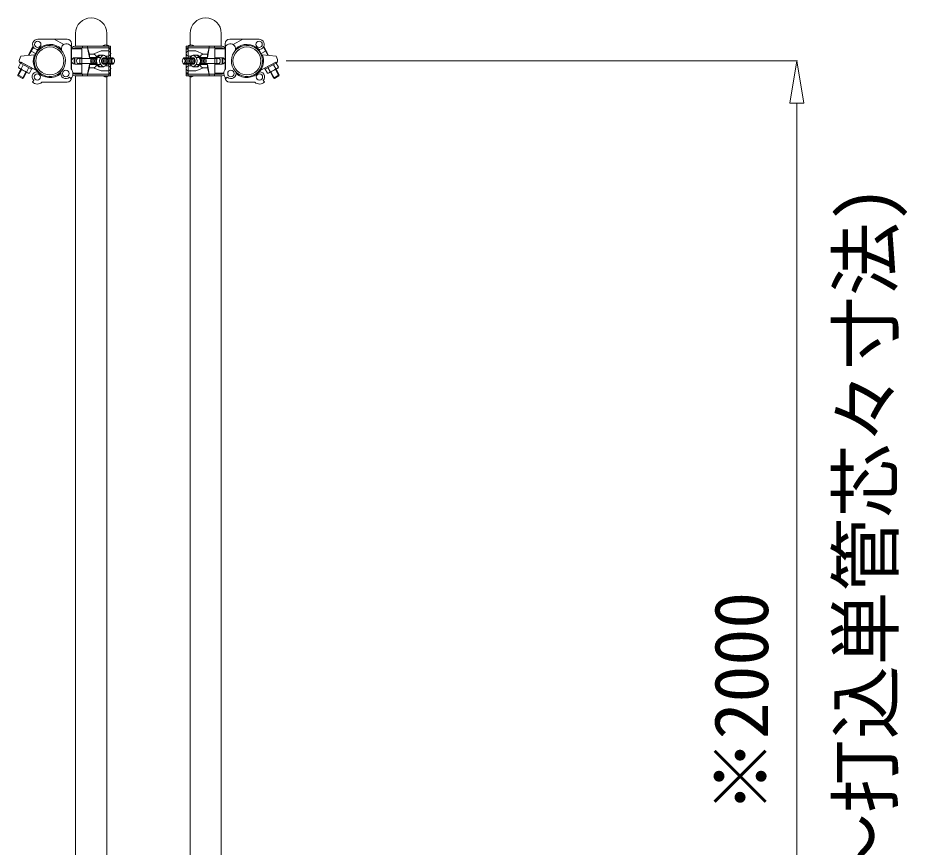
# Model space of a CAD drawing. Units: millimetres, scale not verified. Extents: x -12090 to 12090, y -18325 to 18325.
# Drawn here: x 1196 to 2583, y -4501 to -3208 of the extents above; entities that cross this region are included whole.
import ezdxf
from ezdxf.enums import TextEntityAlignment as Align

# ---------------------------------------------------------------- set-up
doc = ezdxf.new("R2010")
doc.units = ezdxf.units.MM
doc.header["$LTSCALE"] = 90
doc.layers.add('0-B_寸法', color=134, linetype='Continuous', lineweight=18)
doc.layers.add('0-F_単管ｸﾗﾝﾌﾟ', color=134, linetype='Continuous', lineweight=18)
doc.styles.add('ＭＳ ゴシック', font='')
doc.styles.get('ＭＳ ゴシック').set_extended_font_data('MS Gothic')

msp = doc.modelspace()

# ---------------------------------------------------------------- linework, layer by layer
at = {"layer": '0-B_寸法'}
for p, q in [((1614.79, -3275), (2411.81, -3275)), ((2399.8, -3341.01), (2410.8, -3275)), ((2410.8, -3275), (2421.81, -3341.01)), ((2399.8, -3341.01), (2421.81, -3341.01)), ((2410.8, -3341.01), (2410.8, -5209))]:
    msp.add_line(p, q, dxfattribs=at)
at = {"layer": '0-F_単管ｸﾗﾝﾌﾟ'}
for p, q in [((1272.99, -3241.11), (1227.24, -3241.11)), ((1267.87, -3249.27), (1252.72, -3241.17)), ((1286.18, -3252.01), (1286.18, -3232)), ((1334.78, -3232), (1334.78, -3250.17)), ((1464.83, -3232), (1464.83, -3250.17)), ((1513.43, -3252.01), (1513.43, -3232)), ((1526.62, -3241.11), (1572.37, -3241.11)), ((1531.75, -3249.27), (1546.89, -3241.17)), ((1219.9, -3252.26), (1212.38, -3266.32)), ((1220.46, -3253.33), (1213.57, -3266.22)), ((1222.91, -3265.72), (1227.52, -3257.1)), ((1223.07, -3267.54), (1228.72, -3256.97)), ((1279.47, -3287.31), (1279.47, -3252.96)), ((1279.99, -3287.96), (1279.99, -3248.11)), ((1280.09, -3256), (1295.98, -3256)), ((1284.98, -3252.01), (1340.98, -3252.01)), ((1284.98, -3254.5), (1340.98, -3254.5)), ((1295.98, -3256), (1295.98, -3294)), ((1296.98, -3254.5), (1296.98, -3252.01)), ((1304.98, -3254.5), (1304.98, -3252.01)), ((1307.86, -3264.5), (1304.98, -3254.5)), ((1337.97, -3256.51), (1340.98, -3256.51)), ((1337.98, -3255.5), (1340.98, -3255.5)), ((1337.99, -3252.01), (1337.99, -3270.01)), ((1340.98, -3252.01), (1340.98, -3270.01)), ((1514.63, -3252.01), (1458.63, -3252.01)), ((1458.63, -3252.01), (1458.63, -3270.01)), ((1514.63, -3254.5), (1458.63, -3254.5)), ((1461.64, -3255.5), (1458.63, -3255.5)), ((1461.64, -3256.51), (1458.63, -3256.51)), ((1461.63, -3252.01), (1461.63, -3270.01)), ((1491.75, -3264.5), (1494.63, -3254.5)), ((1494.63, -3254.5), (1494.63, -3252.01)), ((1502.63, -3254.5), (1502.63, -3252.01)), ((1519.52, -3256), (1503.63, -3256)), ((1503.63, -3256), (1503.63, -3294)), ((1519.63, -3287.96), (1519.63, -3248.11)), ((1520.14, -3287.31), (1520.14, -3252.96)), ((1576.54, -3267.54), (1570.89, -3256.97)), ((1576.7, -3265.72), (1572.09, -3257.1)), ((1579.15, -3253.33), (1586.04, -3266.22)), ((1579.71, -3252.26), (1587.23, -3266.32)), ((1215.4, -3260.66), (1216.93, -3259.71)), ((1216.14, -3259.29), (1224.96, -3264)), ((1222.23, -3265.46), (1223.63, -3265.99)), ((1224.22, -3265.38), (1224.17, -3263.58)), ((1283.99, -3270.11), (1283.99, -3279.9)), ((1284.98, -3270.01), (1295.98, -3270.01)), ((1284.98, -3270.01), (1284.98, -3280)), ((1289.27, -3271), (1318.53, -3271)), ((1292.99, -3270.01), (1292.99, -3280)), ((1307.86, -3269.5), (1319.28, -3269.5)), ((1311.84, -3270.01), (1318.99, -3270.01)), ((1325.99, -3259.43), (1313.87, -3264.5)), ((1320.48, -3269.5), (1325.47, -3269.5)), ((1322.75, -3266), (1330, -3266)), ((1325.99, -3259.43), (1336.99, -3259.43)), ((1328.09, -3271), (1343, -3271)), ((1329.04, -3270.01), (1343.84, -3270.01)), ((1332.57, -3267.43), (1336.99, -3267.43)), ((1344.6, -3270.25), (1343.84, -3270.01)), ((1455.01, -3270.25), (1455.78, -3270.01)), ((1470.57, -3270.01), (1455.78, -3270.01)), ((1471.52, -3271), (1456.62, -3271)), ((1473.63, -3259.43), (1462.63, -3259.43)), ((1467.05, -3267.43), (1462.63, -3267.43)), ((1476.87, -3266), (1469.61, -3266)), ((1473.63, -3259.43), (1485.75, -3264.5)), ((1479.14, -3269.5), (1474.14, -3269.5)), ((1491.75, -3269.5), (1480.33, -3269.5)), ((1487.77, -3270.01), (1480.62, -3270.01)), ((1510.34, -3271), (1481.08, -3271)), ((1514.63, -3270.01), (1503.63, -3270.01)), ((1506.63, -3270.01), (1506.63, -3280)), ((1514.63, -3270.01), (1514.63, -3280)), ((1515.63, -3270.11), (1515.63, -3279.9)), ((1583.47, -3259.29), (1574.65, -3264)), ((1575.39, -3265.38), (1575.45, -3263.58)), ((1577.38, -3265.46), (1575.98, -3265.99)), ((1584.21, -3260.66), (1582.68, -3259.71)), ((1201.19, -3276.65), (1199.89, -3277.95)), ((1200.41, -3278.5), (1201.36, -3276.74)), ((1217.72, -3287.75), (1200.41, -3278.5)), ((1201.19, -3276.65), (1224.66, -3289.19)), ((1218.66, -3285.99), (1201.36, -3276.74)), ((1204.74, -3280.82), (1201.39, -3287.07)), ((1213.39, -3285.44), (1210.05, -3291.7)), ((1218.66, -3285.99), (1217.72, -3287.75)), ((1284.98, -3280), (1295.98, -3280)), ((1289.27, -3279.01), (1318.53, -3279.01)), ((1307.86, -3285.5), (1304.98, -3295.5)), ((1307.86, -3280.5), (1319.28, -3280.5)), ((1311.84, -3280), (1318.99, -3280)), ((1325.99, -3290.57), (1313.87, -3285.5)), ((1320.48, -3280.5), (1325.47, -3280.5)), ((1322.75, -3284), (1330, -3284)), ((1328.09, -3279.01), (1343, -3279.01)), ((1329.04, -3280), (1343.84, -3280)), ((1332.57, -3282.57), (1336.99, -3282.57)), ((1337.99, -3298.01), (1337.99, -3280)), ((1340.98, -3280), (1340.98, -3298.01)), ((1344.6, -3279.75), (1343.84, -3280)), ((1455.01, -3279.75), (1455.78, -3280)), ((1470.57, -3280), (1455.78, -3280)), ((1471.52, -3279.01), (1456.62, -3279.01)), ((1458.63, -3280), (1458.63, -3298.01)), ((1461.63, -3298.01), (1461.63, -3280)), ((1467.05, -3282.57), (1462.63, -3282.57)), ((1476.87, -3284), (1469.61, -3284)), ((1473.63, -3290.57), (1485.75, -3285.5)), ((1479.14, -3280.5), (1474.14, -3280.5)), ((1491.75, -3280.5), (1480.33, -3280.5)), ((1487.77, -3280), (1480.62, -3280)), ((1510.34, -3279.01), (1481.08, -3279.01)), ((1491.75, -3285.5), (1494.63, -3295.5)), ((1514.63, -3280), (1503.63, -3280)), ((1598.43, -3276.65), (1574.96, -3289.19)), ((1580.95, -3285.99), (1598.26, -3276.74)), ((1580.95, -3285.99), (1581.89, -3287.75)), ((1599.2, -3278.5), (1581.89, -3287.75)), ((1586.22, -3285.44), (1589.57, -3291.7)), ((1594.87, -3280.82), (1598.22, -3287.07)), ((1599.2, -3278.5), (1598.26, -3276.74)), ((1598.43, -3276.65), (1599.72, -3277.95)), ((1200.88, -3287.83), (1196.2, -3296.57)), ((1205.02, -3301.29), (1196.2, -3296.57)), ((1201.76, -3288.29), (1196.38, -3298.37)), ((1198.02, -3286.29), (1212.57, -3294.07)), ((1208.82, -3292.07), (1203.43, -3302.14)), ((1209.7, -3292.54), (1205.02, -3301.29)), ((1282.14, -3294), (1295.98, -3294)), ((1284.98, -3295.5), (1340.98, -3295.5)), ((1284.98, -3298.01), (1340.98, -3298.01)), ((1286.18, -5220.5), (1286.18, -3298.01)), ((1295.98, -3294), (1294.4, -3295.5)), ((1296.98, -3298.01), (1296.98, -3295.5)), ((1304.98, -3298.01), (1304.98, -3295.5)), ((1325.99, -3290.57), (1336.99, -3290.57)), ((1334.78, -3299.83), (1334.78, -5220.5)), ((1337.97, -3293.5), (1340.98, -3293.5)), ((1337.98, -3294.5), (1340.98, -3294.5)), ((1461.64, -3293.5), (1458.63, -3293.5)), ((1461.64, -3294.5), (1458.63, -3294.5)), ((1514.63, -3295.5), (1458.63, -3295.5)), ((1514.63, -3298.01), (1458.63, -3298.01)), ((1473.63, -3290.57), (1462.63, -3290.57)), ((1494.63, -3298.01), (1494.63, -3295.5)), ((1502.63, -3298.01), (1502.63, -3295.5)), ((1517.47, -3294), (1503.63, -3294)), ((1503.63, -3294), (1505.21, -3295.5)), ((1513.43, -5249), (1513.43, -3298.01)), ((1601.6, -3286.29), (1587.04, -3294.07)), ((1589.91, -3292.54), (1594.59, -3301.29)), ((1590.8, -3292.07), (1596.19, -3302.14)), ((1594.59, -3301.29), (1603.41, -3296.57)), ((1597.85, -3288.29), (1603.23, -3298.37)), ((1598.73, -3287.83), (1603.41, -3296.57)), ((1203.43, -3302.14), (1205.02, -3301.29)), ((1218.89, -3307.72), (1221.02, -3305.6)), ((1272.99, -3308.27), (1233.88, -3308.27)), ((1278.91, -3302.31), (1276.79, -3300.18)), ((1520.7, -3302.31), (1522.82, -3300.18)), ((1526.62, -3308.27), (1565.73, -3308.27)), ((1580.72, -3307.72), (1578.6, -3305.6)), ((1596.19, -3302.14), (1594.59, -3301.29))]:
    msp.add_line(p, q, dxfattribs=at)
for points in [[(1304.98, -3254.5), (1307.86, -3269.5), (1307.86, -3264.5), (1313.87, -3264.5)], [(1494.63, -3254.5), (1491.75, -3269.5), (1491.75, -3264.5), (1485.75, -3264.5)], [(1198.78, -3272.75), (1200.76, -3267.34), (1222.23, -3265.46)], [(1600.83, -3272.75), (1598.85, -3267.34), (1577.38, -3265.46)], [(1200.41, -3278.5), (1197.06, -3284.76), (1198.02, -3286.29)], [(1304.98, -3295.5), (1307.86, -3280.5), (1307.86, -3285.5), (1313.87, -3285.5)], [(1494.63, -3295.5), (1491.75, -3280.5), (1491.75, -3285.5), (1485.75, -3285.5)], [(1599.2, -3278.5), (1602.55, -3284.76), (1601.6, -3286.29)], [(1203.43, -3302.14), (1196.38, -3298.37), (1196.2, -3296.57)], [(1217.72, -3287.75), (1214.37, -3294.02), (1212.57, -3294.07)], [(1464.83, -3299.83), (1464.83, -5250.99), (1500.62, -5250.99)], [(1581.89, -3287.75), (1585.24, -3294.02), (1587.04, -3294.07)], [(1596.19, -3302.14), (1603.23, -3298.37), (1603.41, -3296.57)]]:
    msp.add_lwpolyline(points, dxfattribs=at)
for centre, radius in [((1227.26, -3249.11), 5), ((1572.35, -3249.11), 5), ((1246.19, -3275), 21.8), ((1553.42, -3275), 21.8), ((1226.69, -3299.96), 5), ((1271.15, -3294.51), 5), ((1528.46, -3294.51), 5), ((1572.93, -3299.96), 5)]:
    msp.add_circle(centre, radius, dxfattribs=at)
for centre, radius, start, end in [((1310.48, -3232), 24.3, 0, 180), ((1489.13, -3232), 24.3, 0, 180), ((1227.26, -3249.11), 8, 89.555, 294.53), ((1272.99, -3248.11), 7, 0, 90), ((1526.62, -3248.11), 7, 90, 180), ((1572.35, -3249.11), 8, 245.47, 90.445), ((1246.19, -3275), 24.3, 158.23, 141.61), ((1246.2, -3275), 25.8, 46.062, 136.061), ((1272.1, -3256.07), 8, 22.798, 204.53), ((1284.98, -3257), 5, 90, 180), ((1284.98, -3257), 2.5, 90, 156.42182), ((1333.41, -3256.26), 6.25, 43.038, 136.962), ((1466.2, -3256.26), 6.25, 43.038, 136.962), ((1514.63, -3257), 5, 0, 90), ((1514.63, -3257), 2.5, 23.57818, 90), ((1527.53, -3256.07), 8, 335.47, 157.202), ((1553.42, -3275), 24.3, 38.39, 21.77), ((1553.42, -3275), 25.8, 43.939, 133.938), ((1246.19, -3275), 25.8, 158.301, 221.08), ((1284.98, -3275), 5, 90, 270), ((1293.74, -3275), 6, 138.19, 221.81), ((1293.74, -3275), 6, 123.557, 123.564), ((1316.74, -3275), 7, 134.415, 225.585), ((1318.74, -3275), 7, 134.415, 225.585), ((1320.74, -3275), 7, 134.415, 225.585), ((1313.87, -3269.5), 5, 0, 90), ((1322.74, -3275), 7, 134.415, 225.585), ((1328.35, -3275), 10.6, 121.891, 238.109), ((1328.35, -3275), 9.6, 110.364, 249.636), ((1333.34, -3275), 9.6, 110.364, 249.636), ((1333.34, -3275), 6.6, 130.749, 229.251), ((1334.74, -3275), 7, 134.415, 225.585), ((1336.74, -3275), 7, 134.415, 225.585), ((1326.66, -3275), 9.6, 31.388, 69.636), ((1338.74, -3275), 7, 134.415, 225.585), ((1340.74, -3275), 7, 134.415, 225.585), ((1342.74, -3275), 7, 134.415, 225.585), ((1336.99, -3263.44), 4, 270, 90), ((1344.73, -3275), 7, 134.415, 225.585), ((1346.74, -3275), 7, 134.415, 225.585), ((1348.74, -3275), 7, 134.415, 225.585), ((1349.74, -3275), 7, 137.22, 222.78), ((1340.94, -3275), 6, 307.592, 52.408), ((1458.67, -3275), 6, 127.592, 232.408), ((1449.87, -3275), 7, 317.22, 42.78), ((1450.87, -3275), 7, 314.415, 45.585), ((1452.88, -3275), 7, 314.415, 45.585), ((1462.63, -3263.44), 4, 90, 270), ((1454.88, -3275), 7, 314.415, 45.585), ((1456.88, -3275), 7, 314.415, 45.585), ((1458.87, -3275), 7, 314.415, 45.585), ((1472.95, -3275), 9.6, 110.364, 148.612), ((1460.87, -3275), 7, 314.415, 45.585), ((1462.88, -3275), 7, 314.415, 45.585), ((1466.27, -3275), 9.6, 290.364, 69.636), ((1464.88, -3275), 7, 314.415, 45.585), ((1466.27, -3275), 6.6, 310.749, 49.251), ((1471.27, -3275), 9.6, 290.364, 69.636), ((1471.27, -3275), 10.6, 301.891, 58.109), ((1485.75, -3269.5), 5, 90, 180), ((1476.87, -3275), 7, 314.415, 45.585), ((1478.87, -3275), 7, 314.415, 45.585), ((1480.88, -3275), 7, 314.415, 45.585), ((1482.88, -3275), 7, 314.415, 45.585), ((1505.88, -3275), 6, 56.436, 56.443), ((1505.88, -3275), 6, 318.19, 41.81), ((1514.63, -3275), 5, 270, 90), ((1553.42, -3275), 25.8, 318.92, 21.699), ((1200.91, -3282.75), 4.35, 207.478, 276.246), ((1203.48, -3274.47), 5, 159.862, 224.13), ((1293.74, -3275), 6, 236.443, 236.462), ((1313.87, -3280.5), 5, 270, 0), ((1326.66, -3275), 9.6, 290.364, 328.612), ((1336.99, -3286.57), 4, 270, 90), ((1462.63, -3286.57), 4, 90, 270), ((1472.95, -3275), 9.6, 211.388, 249.636), ((1485.75, -3280.5), 5, 180, 270), ((1505.88, -3275), 6, 303.538, 303.557), ((1598.7, -3282.75), 4.35, 263.754, 332.522), ((1596.14, -3274.47), 5, 315.87, 20.138), ((1213.02, -3275.73), 16.25, 224.274, 259.45), ((1213.9, -3289.7), 4.35, 207.478, 276.246), ((1226.69, -3299.96), 8, 71.788, 224.862), ((1246.2, -3275), 25.8, 221.076, 311.075), ((1271.15, -3294.51), 8, 161.788, 314.862), ((1271.15, -3294.51), 11, 314.862, 40.876), ((1284.98, -3293), 5, 231.65819, 270), ((1284.98, -3293), 2.5, 203.57818, 270), ((1333.41, -3293.74), 6.25, 223.038, 316.962), ((1466.2, -3293.74), 6.25, 223.038, 316.962), ((1514.63, -3293), 2.5, 270, 336.42182), ((1514.63, -3293), 5, 270, 308.34181), ((1528.46, -3294.51), 11, 139.124, 225.138), ((1528.46, -3294.51), 8, 225.138, 18.212), ((1553.42, -3275), 25.8, 228.925, 318.924), ((1572.93, -3299.96), 8, 315.138, 108.212), ((1585.71, -3289.7), 4.35, 263.754, 332.522), ((1586.59, -3275.73), 16.25, 280.55, 315.726), ((1226.69, -3299.96), 11, 224.862, 310.876), ((1272.99, -3301.27), 7, 270, 0), ((1526.62, -3301.27), 7, 180, 270), ((1572.93, -3299.96), 11, 229.124, 315.138)]:
    msp.add_arc(centre, radius, start, end, dxfattribs=at)

# ---------------------------------------------------------------- texts
at = {"layer": '0-B_寸法', "style": 'ＭＳ ゴシック'}
for s, p in [('(プレコン～打込単管芯々寸法)', (2585.53, -5081.4)), ('※2000', (2391.26, -4447.8))]:
    msp.add_text(s, height=84.46, rotation=90, dxfattribs=at).set_placement(p, align=Align.BOTTOM_LEFT)

doc.saveas('drawing.dxf')
